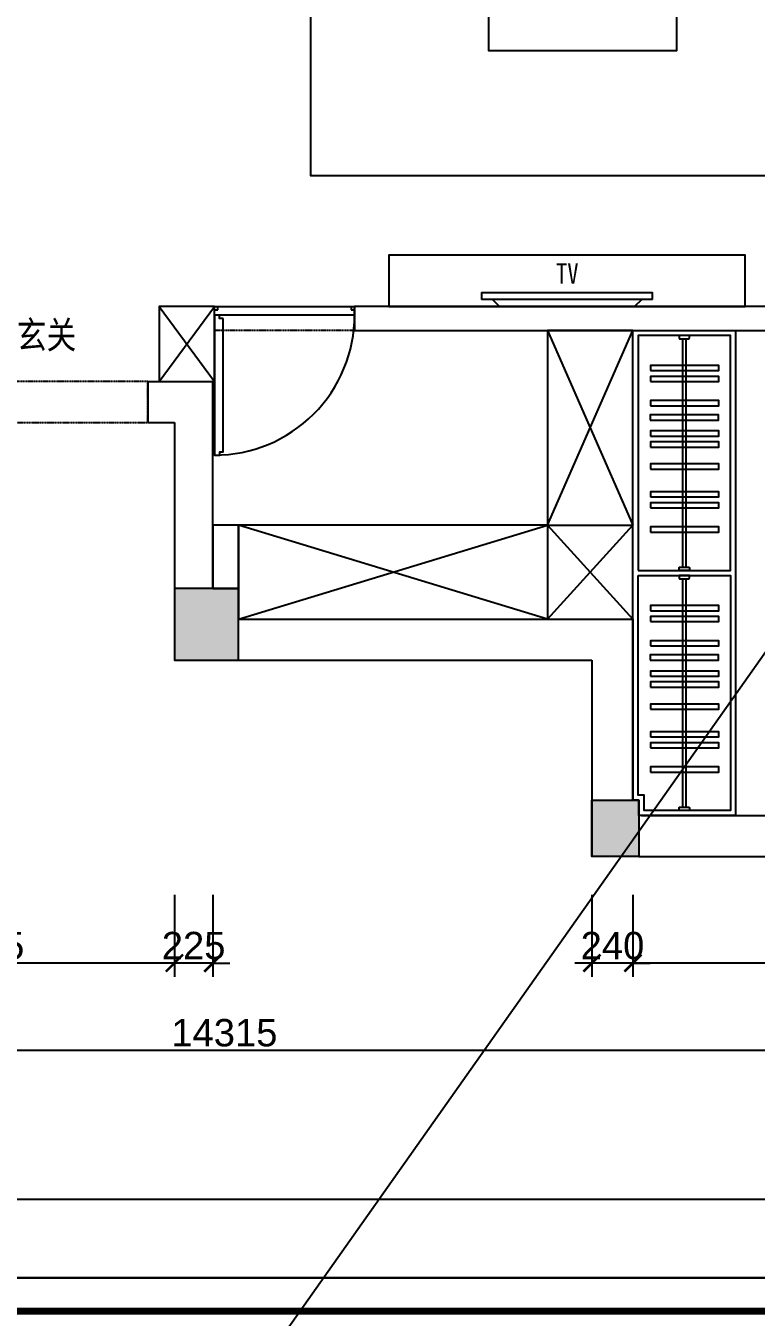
# Model space of a CAD drawing. Header units: millimetres. Extents: x 148889 to 229003, y -70503 to 111106.
# Drawn here: x 209186 to 213462, y -53285 to -45727 of the extents above; entities that cross this region are included whole.
import ezdxf
from ezdxf.enums import TextEntityAlignment as Align

# ---------------------------------------------------------------- set-up
doc = ezdxf.new("R2010")
doc.units = ezdxf.units.MM
doc.header["$PDMODE"] = 3
doc.linetypes.add('HIDDEN', pattern=[0.375, 0.25, -0.125])
for name, color, linetype in [('C-门套', 16, 'Continuous'), ('P-原墙线', 7, 'Continuous'), ('P-固定家具1(到顶)', 3, 'Continuous'), ('P-外部尺寸', 44, 'Continuous'), ('P-完成面', 1, 'Continuous'), ('P-文字', 3, 'Continuous'), ('P-新墙线', 4, 'Continuous'), ('P-活动家具', 3, 'Continuous'), ('P-门', 1, 'Continuous'), ('W-图框', 251, 'Continuous'), ('大墨图框', 4, 'Continuous')]:
    doc.layers.add(name, color=color, linetype=linetype)
doc.styles.add('Arial', font='arial.ttf')
doc.styles.add('H1', font='SimSun.ttf')
doc.styles.add('NAME-1', font='simhei_0.ttf')
doc.styles.add('NAME-2', font='swisse.ttf')
doc.dimstyles.new('1比80', dxfattribs={"dimscale": 80, "dimtxt": 2, "dimasz": 1.25, "dimexe": 1, "dimexo": 1, "dimgap": 0.25, "dimtad": 1, "dimdec": 0, "dimrnd": 0.005, "dimzin": 0, "dimdsep": 46, "dimtxsty": 'Arial', "dimblk": 'ARCHTICK', "dimcen": 0.125, "dimdle": 1, "dimclrd": 44, "dimclre": 44, "dimclrt": 50, "dimadec": 0, "dimazin": 0, "dimtfac": 1, "dimtdec": 0, "dimtix": 1, "dimtmove": 2, "dimatfit": 3, "dimldrblk": 'DOT', "dimfxl": 5, "dimfxlon": 1, "dimtvp": 1, "dimtolj": 1, "dimtzin": 0, "dimarcsym": 0})

# ---------------------------------------------------------------- blocks, each defined once
blk = doc.blocks.new('_ArchTick')
at = {"color": 0, "linetype": 'ByBlock', "const_width": 0.15}
blk.add_lwpolyline([(-0.5, -0.5), (0.5, 0.5)], dxfattribs=at)
blk = doc.blocks.new('*D340')
at = {"layer": 'Defpoints', "color": 0}
for p in [(212740.9, -50125.1), (217265.9, -50349.4), (212740.9, -51212.6)]:
    blk.add_point(p, dxfattribs=at)
at = {"layer": 'P-外部尺寸', "color": 44, "lineweight": -2}
for p, q in [((212740.9, -50812.6), (212740.9, -51292.6)), ((217265.9, -50812.6), (217265.9, -51292.6)), ((217345.9, -51212.6), (212660.9, -51212.6))]:
    blk.add_line(p, q, dxfattribs=at)
at = {"layer": 'P-外部尺寸', "color": 44, "lineweight": -2, "xscale": 100, "yscale": 100, "zscale": 100, "rotation": 180}
blk.add_blockref('_ArchTick', (212740.9, -51212.6), dxfattribs=at)
at = {"layer": 'P-外部尺寸', "color": 44, "lineweight": -2, "xscale": 100, "yscale": 100, "zscale": 100}
blk.add_blockref('_ArchTick', (217265.9, -51212.6), dxfattribs=at)
at = {"layer": 'P-外部尺寸', "color": 50, "insert": (215003.4, -51110.9), "char_height": 160, "attachment_point": 5, "style": 'Arial'}
blk.add_mtext('\\A1;4525', dxfattribs=at)
blk = doc.blocks.new('_Dot')
at = {"color": 0, "linetype": 'ByBlock', "lineweight": -2}
blk.add_line((-0.5, 0), (-1, 0), dxfattribs=at)
at = {"color": 0, "linetype": 'ByBlock', "const_width": 0.5}
blk.add_lwpolyline([(-0.25, 0, 1), (0.25, 0, 1)], format="xyb", close=True, dxfattribs=at)
blk = doc.blocks.new('*D341')
at = {"layer": 'Defpoints', "color": 0}
for p in [(212500.9, -50125.1), (212740.9, -50125.1), (212500.9, -51212.6)]:
    blk.add_point(p, dxfattribs=at)
at = {"layer": 'P-外部尺寸', "color": 44, "lineweight": -2}
for p, q in [((212500.9, -50812.6), (212500.9, -51292.6)), ((212740.9, -50812.6), (212740.9, -51292.6)), ((212500.9, -51212.6), (212400.9, -51212.6)), ((212740.9, -51212.6), (212500.9, -51212.6)), ((212740.9, -51212.6), (212840.9, -51212.6))]:
    blk.add_line(p, q, dxfattribs=at)
at = {"layer": 'P-外部尺寸', "color": 44, "lineweight": -2, "xscale": 100, "yscale": 100, "zscale": 100}
blk.add_blockref('_ArchTick', (212500.9, -51212.6), dxfattribs=at)
at = {"layer": 'P-外部尺寸', "color": 44, "lineweight": -2, "xscale": 100, "yscale": 100, "zscale": 100, "rotation": 180}
blk.add_blockref('_ArchTick', (212740.9, -51212.6), dxfattribs=at)
at = {"layer": 'P-外部尺寸', "color": 50, "insert": (212620.9, -51110.9), "char_height": 160, "attachment_point": 5, "style": 'Arial'}
blk.add_mtext('\\A1;240', dxfattribs=at)
blk = doc.blocks.new('*D342')
at = {"layer": 'Defpoints', "color": 0}
for p in [(210055.9, -48852.6), (210280.9, -48852.6), (210055.9, -51212.6)]:
    blk.add_point(p, dxfattribs=at)
at = {"layer": 'P-外部尺寸', "color": 44, "lineweight": -2}
for p, q in [((210055.9, -50812.6), (210055.9, -51292.6)), ((210280.9, -50812.6), (210280.9, -51292.6)), ((210055.9, -51212.6), (209955.9, -51212.6)), ((210280.9, -51212.6), (210055.9, -51212.6)), ((210280.9, -51212.6), (210380.9, -51212.6))]:
    blk.add_line(p, q, dxfattribs=at)
at = {"layer": 'P-外部尺寸', "color": 44, "lineweight": -2, "xscale": 100, "yscale": 100, "zscale": 100}
blk.add_blockref('_ArchTick', (210055.9, -51212.6), dxfattribs=at)
at = {"layer": 'P-外部尺寸', "color": 44, "lineweight": -2, "xscale": 100, "yscale": 100, "zscale": 100, "rotation": 180}
blk.add_blockref('_ArchTick', (210280.9, -51212.6), dxfattribs=at)
at = {"layer": 'P-外部尺寸', "color": 50, "insert": (210168.4, -51110.9), "char_height": 160, "attachment_point": 5, "style": 'Arial'}
blk.add_mtext('\\A1;225', dxfattribs=at)
blk = doc.blocks.new('*D343')
at = {"layer": 'Defpoints', "color": 0}
for p in [(207800.9, -48852.6), (210055.9, -48852.6), (207800.9, -51212.6)]:
    blk.add_point(p, dxfattribs=at)
at = {"layer": 'P-外部尺寸', "color": 44, "lineweight": -2}
for p, q in [((207800.9, -50812.6), (207800.9, -51292.6)), ((210055.9, -50812.6), (210055.9, -51292.6)), ((210135.9, -51212.6), (207720.9, -51212.6))]:
    blk.add_line(p, q, dxfattribs=at)
at = {"layer": 'P-外部尺寸', "color": 44, "lineweight": -2, "xscale": 100, "yscale": 100, "zscale": 100, "rotation": 180}
blk.add_blockref('_ArchTick', (207800.9, -51212.6), dxfattribs=at)
at = {"layer": 'P-外部尺寸', "color": 44, "lineweight": -2, "xscale": 100, "yscale": 100, "zscale": 100}
blk.add_blockref('_ArchTick', (210055.9, -51212.6), dxfattribs=at)
at = {"layer": 'P-外部尺寸', "color": 50, "insert": (208928.4, -51110.9), "char_height": 160, "attachment_point": 5, "style": 'Arial'}
blk.add_mtext('\\A1;2255', dxfattribs=at)
blk = doc.blocks.new('*D347')
at = {"layer": 'Defpoints', "color": 0}
for p in [(203190.9, -50812.6), (217505.9, -50812.6), (217505.9, -51722.8)]:
    blk.add_point(p, dxfattribs=at)
at = {"layer": 'P-外部尺寸', "color": 44, "lineweight": -2}
for p, q in [((203190.9, -51322.8), (203190.9, -51802.8)), ((217505.9, -51322.8), (217505.9, -51802.8)), ((203110.9, -51722.8), (217585.9, -51722.8))]:
    blk.add_line(p, q, dxfattribs=at)
at = {"layer": 'P-外部尺寸', "color": 44, "lineweight": -2, "xscale": 100, "yscale": 100, "zscale": 100, "rotation": 180}
blk.add_blockref('_ArchTick', (203190.9, -51722.8), dxfattribs=at)
at = {"layer": 'P-外部尺寸', "color": 44, "lineweight": -2, "xscale": 100, "yscale": 100, "zscale": 100}
blk.add_blockref('_ArchTick', (217505.9, -51722.8), dxfattribs=at)
at = {"layer": 'P-外部尺寸', "color": 50, "insert": (210348.4, -51621.1), "char_height": 160, "attachment_point": 5, "style": 'Arial'}
blk.add_mtext('\\A1;14315', dxfattribs=at)
blk = doc.blocks.new('sfbhsrdfbh')
at = {"layer": '大墨图框', "color": 4, "linetype": 'ByBlock', "ltscale": 100}
blk.add_lwpolyline([(438.91, 274.48), (68.08, 274.48), (68.08, -8.51), (438.91, -8.51)], close=True, dxfattribs=at)
at = {"layer": '大墨图框', "color": 0, "const_width": 0.725}
blk.add_lwpolyline([(68.08, -11.95), (470.84, -11.95)], dxfattribs=at)
blk = doc.blocks.new('*U94')
at = {"color": 4}
blk.add_lwpolyline([(0, 0), (370.83, 0), (370.83, 8), (0, 8)], close=True, dxfattribs=at)
at = {"color": 2, "style": 'NAME-1'}
blk.add_attdef('FF', text='', height=3.5, dxfattribs=at).set_placement((4, 4), align=Align.MIDDLE)
at = {"color": 2, "style": 'NAME-2', "width": 1.2}
blk.add_attdef('PLAN', text='', height=3.5, dxfattribs=at).set_placement((10, 4), align=Align.MIDDLE_LEFT)
at = {"color": 2, "style": 'NAME-1'}
blk.add_attdef('平面布置图', text='', height=3.5, dxfattribs=at).set_placement((54.56, 4), align=Align.MIDDLE_LEFT)
blk.add_attdef('SCALE1:100/比例1:100', text='', height=3.5, dxfattribs=at).set_placement((370.83, 4), align=Align.MIDDLE_RIGHT)
blk = doc.blocks.new('A$C10130CDA')
at = {"layer": 'P-门'}
for p, q in [((0, 0), (0, 30)), ((0, 30), (20, 30)), ((820, 0), (0, 0)), ((20, 30), (20, 50)), ((20, 50), (800, 50)), ((800, 50), (800, 30)), ((800, 30), (820, 30)), ((820, 30), (820, 0))]:
    blk.add_line(p, q, dxfattribs=at)
blk = doc.blocks.new('A$C6DFF2702')
for p, q in [((0, 40), (1000, 40)), ((62.8, 40), (104.7, 0)), ((937.2, 40), (895.3, 0))]:
    blk.add_line(p, q)
for points in [[(0, 40), (0, 80), (1000, 80), (1000, 40)], [(895.3, 0), (104.7, 0)]]:
    blk.add_lwpolyline(points)
blk = doc.blocks.new('A$C435F4F1D')
at = {"layer": 'P-活动家具', "xscale": -1}
blk.add_blockref('A$C6DFF2702', (1000, 0), dxfattribs=at)
at = {"layer": 'P-文字', "style": 'H1', "width": 0.8}
blk.add_text('TV', height=120, dxfattribs=at).set_placement((436.6, 133))
blk = doc.blocks.new('A$C7EE014FC')
at = {"color": 252, "ltscale": 3}
for centre, radius, start, end in [((785.8, 1646.4), 679.6, 118.97694, 154.84408), ((371.4, 395.3), 212.6, 171.81466, 293.5953)]:
    blk.add_arc(centre, radius, start, end, dxfattribs=at)
at = {"color": 252, "ltscale": 3, "extrusion": (0, 0, -1)}
blk.add_ellipse((328.8, 2082.6), major_axis=(-158.5, -152.9), ratio=0.45088, start_param=-1.570796, end_param=4.712389, dxfattribs=at)
at = {"color": 252, "ltscale": 3}
blk.add_ellipse((328.8, 318.3), major_axis=(-158.5, 152.9), ratio=0.45088, start_param=-1.570796, end_param=4.712389, dxfattribs=at)
at = {"layer": 'P-活动家具'}
for p, q in [((0, 2400), (950.1, 2400)), ((0, 0), (0, 2400)), ((950.1, 2400), (950.1, 2271)), ((154.7, 170), (154.7, 2230)), ((175.2, 2250.5), (929.6, 2250.5)), ((950.1, 170), (950.1, 2230)), ((950.1, 1200), (154.7, 1200)), ((929.6, 149.5), (175.2, 149.5)), ((175.2, 149.5), (929.6, 149.5)), ((950.1, 0), (950.1, 129)), ((0, 0), (950.1, 0))]:
    blk.add_line(p, q, dxfattribs=at)
for centre, start, end in [((929.6, 2271), 270, 0), ((175.2, 2230), 90, 180.00317), ((929.6, 2230), 0, 90), ((175.2, 170), 179.99683, 270), ((929.6, 170), 270, 0), ((929.6, 129), 0, 90)]:
    blk.add_arc(centre, 20.5, start, end, dxfattribs=at)
blk = doc.blocks.new('A$C0F331B38')
at = {"layer": 'P-活动家具'}
for p, q in [((0, 850), (0, 721)), ((850.1, 850), (0, 850)), ((850.1, 0), (850.1, 850)), ((674.9, 700.5), (20.5, 700.5)), ((561.4, 700.5), (561.4, 149.5)), ((0, 170), (0, 680)), ((695.4, 170), (695.4, 680)), ((0, 0), (0, 129)), ((20.5, 149.5), (674.9, 149.5)), ((674.9, 149.5), (20.5, 149.5)), ((850.1, 0), (0, 0))]:
    blk.add_line(p, q, dxfattribs=at)
for centre, start, end in [((20.5, 721), 180, 270), ((20.5, 680), 90, 180), ((674.9, 680), 359.99683, 90), ((20.5, 170), 180, 270), ((674.9, 170), 270, 0.00317), ((20.5, 129), 90, 180)]:
    blk.add_arc(centre, 20.5, start, end, dxfattribs=at)
blk = doc.blocks.new('A$C22EE4B40')
at = {"layer": 'P-新墙线', "color": 252}
for points in [[(631.5, 234.9), (0, 234.9), (0, 3491.3), (1302.1, 3491.3)], [(1975.8, 3491.3), (2539.8, 3491.3)], [(2788.3, 3254.3), (2788.3, 3063.1)], [(2788.3, 663.1), (2788.3, 462.8)], [(809.4, 234.9), (631.5, 234.9)], [(2537.9, 234.9), (1659.4, 234.9)]]:
    blk.add_lwpolyline(points, dxfattribs=at)
at = {"layer": 'P-活动家具'}
for points in [[(1681.7, 1350.3), (731.7, 1350.3), (731.7, 2450.3), (1681.7, 2450.3)], [(1659.4, 629.8), (1659.4, -10.7), (809.4, -10.7), (809.4, 629.8)]]:
    blk.add_lwpolyline(points, close=True, dxfattribs=at)
for centre in [(2734.8, 3447), (2734.8, 270.1)]:
    blk.add_circle(centre, 200, dxfattribs=at)
at = {"rotation": 53.1708397505404}
blk.add_blockref('A$C0F331B38', (1733.7, 3168.1), dxfattribs=at)
at = {"layer": 'P-活动家具', "extrusion": (0, 0, -1), "zscale": -1}
blk.add_blockref('A$C7EE014FC', (-3040.4, 663.1), dxfattribs=at)

msp = doc.modelspace()

# ---------------------------------------------------------------- hatches: boundary and pattern name
at = {"layer": 'P-原墙线'}
h = msp.add_hatch(color=8, dxfattribs=at)
h.dxf.hatch_style = 1
h.paths.add_polyline_path([(214675.9, -39594.4), (214675.9, -39904.4), (215085.9, -39904.4), (215085.9, -39594.4)])
h.paths.add_polyline_path([(214975.9, -43064.4), (214675.9, -43064.4), (214675.9, -43564.4), (214975.9, -43564.4)])
h.paths.add_polyline_path([(215075.9, -46939.4), (214675.9, -46939.4), (214675.9, -47289.4), (215075.9, -47289.4)])
h.paths.add_polyline_path([(216245.9, -47289.4), (216895.9, -47289.4), (216895.9, -46939.4), (216245.9, -46939.4)])
h.paths.add_polyline_path([(210055.9, -49019.4), (210055.9, -49439.4), (210430.9, -49439.4), (210430.9, -49019.4)])
h.paths.add_polyline_path([(212500.9, -50589.4), (212775.9, -50589.4), (212775.9, -50259.4), (212500.9, -50259.4)])
h.paths.add_polyline_path([(216245.9, -50349.4), (216245.9, -50589.4), (216895.9, -50589.4), (216895.9, -50349.4)])
h.paths.add_polyline_path([(204880.9, -48899.4), (204400.9, -48899.4), (204400.9, -49289.4), (204880.9, -49289.4)])
h.paths.add_polyline_path([(203430.9, -46819.4), (203430.9, -46569.4), (202860.9, -46569.4), (202860.9, -46819.4)])
h.paths.add_polyline_path([(202860.9, -43554.4), (202860.9, -43914.4), (203290.9, -43914.4), (203290.9, -43554.4)])
h.paths.add_polyline_path([(207180.9, -43824.4), (207180.9, -43504.4), (206760.9, -43504.4), (206760.9, -43824.4)])
h.paths.add_polyline_path([(209965.9, -43824.4), (210290.9, -43824.4), (210290.9, -43194.4), (209965.9, -43194.4)])
h.paths.add_polyline_path([(209185.9, -39594.4), (208945.9, -39594.4), (208945.9, -39954.4), (209185.9, -39954.4)])
h.paths.add_polyline_path([(207190.9, -40814.4), (207190.9, -40574.4), (206770.9, -40574.4), (206770.9, -40814.4)])
h.paths.add_polyline_path([(204890.9, -40574.4), (204460.9, -40574.4), (204460.9, -40814.4), (204890.9, -40814.4)])

# ---------------------------------------------------------------- linework, layer by layer
at = {"layer": 'C-门套', "linetype": 'HIDDEN'}
for points in [[(210290.9, -47369.4), (211110.9, -47369.4), (211110.9, -47509.4), (210290.9, -47509.4)], [(208820.9, -48049.4), (209900.9, -48049.4), (209900.9, -47809.4), (208820.9, -47809.4)]]:
    msp.add_lwpolyline(points, close=True, dxfattribs=at)
at = {"layer": 'P-原墙线'}
for p, q in [((209900.9, -47809.4), (210170.9, -47809.4)), ((209900.9, -47809.4), (209900.9, -48049.4)), ((209900.9, -47809.4), (209900.9, -48049.4)), ((210280.9, -49019.4), (210280.9, -47809.4)), ((209900.9, -48049.4), (210055.9, -48049.4)), ((210055.9, -48049.4), (210055.9, -49439.4)), ((210280.9, -49019.4), (210430.9, -49019.4)), ((210430.9, -49019.4), (210430.9, -49199.4)), ((210430.9, -49199.4), (212740.9, -49199.4)), ((212740.9, -49199.4), (212740.9, -50259.4)), ((210055.9, -49439.4), (212500.9, -49439.4)), ((212500.9, -49439.4), (212500.9, -50589.4)), ((212740.9, -50259.4), (212775.9, -50259.4)), ((212775.9, -50259.4), (212775.9, -50349.4)), ((212790.9, -50349.4), (217265.9, -50349.4)), ((212775.9, -50589.4), (216245.9, -50589.4))]:
    msp.add_line(p, q, dxfattribs=at)
for points in [[(210430.9, -49019.4), (210055.9, -49019.4), (210055.9, -49439.4), (210430.9, -49439.4)], [(212500.9, -50259.4), (212775.9, -50259.4), (212775.9, -50589.4), (212500.9, -50589.4)]]:
    msp.add_lwpolyline(points, close=True, dxfattribs=at)
at = {"layer": 'P-固定家具1(到顶)', "color": 252}
for p, q in [((209965.9, -47809.4), (210290.9, -47369.4)), ((209965.9, -47369.4), (210290.9, -47809.4)), ((212240.9, -48649.4), (212740.9, -47509.4)), ((212240.9, -47509.4), (212740.9, -48649.4)), ((213030.9, -47559.4), (213030.9, -48894.4)), ((213050.9, -47559.4), (213050.9, -48894.4)), ((210430.9, -49199.4), (212240.9, -48649.4)), ((212240.9, -49199.4), (210430.9, -48649.4)), ((212240.9, -48649.4), (212740.9, -49199.4)), ((212240.9, -48649.4), (212240.9, -49199.4)), ((212240.9, -49199.4), (212740.9, -48649.4)), ((212240.9, -48649.4), (212740.9, -48649.4)), ((213030.9, -48964.4), (213030.9, -50299.4)), ((213050.9, -48964.4), (213050.9, -50299.4))]:
    msp.add_line(p, q, dxfattribs=at)
at = {"layer": 'P-固定家具1(到顶)'}
for p, q in [((212740.9, -47509.4), (212240.9, -47509.4)), ((212240.9, -47509.4), (212240.9, -48649.4)), ((212740.9, -48649.4), (212740.9, -47509.4)), ((212240.9, -48649.4), (210430.9, -48649.4)), ((210430.9, -48649.4), (210430.9, -49199.4)), ((212740.9, -49199.4), (212740.9, -48649.4)), ((210430.9, -49019.4), (210430.9, -49199.4)), ((210430.9, -49199.4), (212740.9, -49199.4))]:
    msp.add_line(p, q, dxfattribs=at)
for points in [[(209965.9, -47809.4), (210290.9, -47809.4), (210290.9, -47369.4), (209965.9, -47369.4)], [(210430.9, -48649.4), (210280.9, -48649.4), (210280.9, -49019.4), (210430.9, -49019.4)]]:
    msp.add_lwpolyline(points, close=True, dxfattribs=at)
msp.add_lwpolyline([(212740.9, -47509.4), (213340.9, -47509.4), (213340.9, -50349.4), (212775.9, -50349.4), (212775.9, -50259.4), (212740.9, -50259.4), (212740.9, -47509.4)], dxfattribs=at)
at = {"layer": 'P-固定家具1(到顶)', "color": 252}
for points in [[(212770.9, -48914.4), (213310.9, -48914.4), (213310.9, -47539.4), (212805.9, -47539.4), (212805.9, -47539.4), (212770.9, -47539.4)], [(212842.8, -47745.1), (213242.8, -47745.1), (213242.8, -47715.1), (212842.8, -47715.1)], [(212842.8, -47809.2), (213242.8, -47809.2), (213242.8, -47779.2), (212842.8, -47779.2)], [(212842.8, -47950.6), (213242.8, -47950.6), (213242.8, -47920.6), (212842.8, -47920.6)], [(212840.9, -48034.1), (213240.9, -48034.1), (213240.9, -48004.1), (212840.9, -48004.1)], [(212842.8, -48128.2), (213242.8, -48128.2), (213242.8, -48098.2), (212842.8, -48098.2)], [(212842.8, -48192.3), (213242.8, -48192.3), (213242.8, -48162.3), (212842.8, -48162.3)], [(212842.8, -48321.4), (213242.8, -48321.4), (213242.8, -48291.4), (212842.8, -48291.4)], [(212842.8, -48484.2), (213242.8, -48484.2), (213242.8, -48454.2), (212842.8, -48454.2)], [(212842.8, -48548.3), (213242.8, -48548.3), (213242.8, -48518.3), (212842.8, -48518.3)], [(212842.8, -48689.7), (213242.8, -48689.7), (213242.8, -48659.7), (212842.8, -48659.7)], [(212770.9, -48944.4), (213310.9, -48944.4), (213310.9, -50319.4), (212805.9, -50319.4), (212805.9, -50229.4), (212770.9, -50229.4)], [(212842.8, -49150.1), (213242.8, -49150.1), (213242.8, -49120.1), (212842.8, -49120.1)], [(212842.8, -49214.2), (213242.8, -49214.2), (213242.8, -49184.2), (212842.8, -49184.2)], [(212842.8, -49355.6), (213242.8, -49355.6), (213242.8, -49325.6), (212842.8, -49325.6)], [(212840.9, -49439.1), (213240.9, -49439.1), (213240.9, -49409.1), (212840.9, -49409.1)], [(212842.8, -49533.2), (213242.8, -49533.2), (213242.8, -49503.2), (212842.8, -49503.2)], [(212842.8, -49597.3), (213242.8, -49597.3), (213242.8, -49567.3), (212842.8, -49567.3)], [(212842.8, -49726.4), (213242.8, -49726.4), (213242.8, -49696.4), (212842.8, -49696.4)], [(212842.8, -49889.2), (213242.8, -49889.2), (213242.8, -49859.2), (212842.8, -49859.2)], [(212842.8, -49953.3), (213242.8, -49953.3), (213242.8, -49923.3), (212842.8, -49923.3)], [(212842.8, -50094.7), (213242.8, -50094.7), (213242.8, -50064.7), (212842.8, -50064.7)]]:
    msp.add_lwpolyline(points, close=True, dxfattribs=at)
for points in [[(213010.9, -47539.4), (213010.9, -47554.4, 0.414214), (213015.9, -47559.4), (213065.9, -47559.4, 0.414214), (213070.9, -47554.4), (213070.9, -47539.4)], [(213010.9, -48914.4), (213010.9, -48899.4, -0.414214), (213015.9, -48894.4), (213065.9, -48894.4, -0.414214), (213070.9, -48899.4), (213070.9, -48914.4)], [(213010.9, -48944.4), (213010.9, -48959.4, 0.414214), (213015.9, -48964.4), (213065.9, -48964.4, 0.414214), (213070.9, -48959.4), (213070.9, -48944.4)], [(213010.9, -50319.4), (213010.9, -50304.4, -0.414214), (213015.9, -50299.4), (213065.9, -50299.4, -0.414214), (213070.9, -50304.4), (213070.9, -50319.4)]]:
    msp.add_lwpolyline(points, format="xyb", close=True, dxfattribs=at)
at = {"layer": 'P-新墙线'}
for p, q in [((198589.5, -70502.6), (222613.5, -36529.3)), ((211110.9, -47509.4), (211110.9, -47369.4)), ((214675.9, -47369.4), (211110.9, -47369.4)), ((211110.9, -47509.4), (215075.9, -47509.4))]:
    msp.add_line(p, q, dxfattribs=at)
at = {"layer": 'P-活动家具'}
msp.add_lwpolyline([(211310.9, -47369.4), (213398.4, -47369.4), (213398.4, -47069.4), (211310.9, -47069.4)], close=True, dxfattribs=at)
at = {"layer": 'P-门', "color": 8}
msp.add_lwpolyline([(210340.9, -47439.4), (210320.9, -47439.4), (210320.9, -47419.4), (210290.9, -47419.4), (210290.9, -48229.4), (210291.3, -48239.4), (210321.3, -48239.4), (210321.3, -48219.4), (210340.9, -48219.4), (210340.9, -47439.4)], dxfattribs=at)
msp.add_arc((210291.3, -47419.8), 819.7, 269.97675, 0.02313, dxfattribs=at)

# ---------------------------------------------------------------- block references
at = {"layer": 'P-完成面'}
msp.add_blockref('A$C10130CDA', (210290.9, -47419.4), dxfattribs=at)
at = {"layer": 'P-活动家具', "rotation": 90}
msp.add_blockref('A$C22EE4B40', (214346.6, -46604.8, 116.6), dxfattribs=at)
at = {"layer": 'P-活动家具'}
msp.add_blockref('A$C435F4F1D', (211854.7, -47369.4), dxfattribs=at)
at = {"layer": 'W-图框', "xscale": 57.19999999999709, "yscale": 57.19999999999709, "zscale": 57.20000000000001}
msp.add_blockref('*U94', (199270.7, -53053.9), dxfattribs=at)
at = {"layer": '大墨图框', "xscale": 57.19999999999709, "yscale": 57.19999999999709, "zscale": 57.2}
msp.add_blockref('sfbhsrdfbh', (195376.4, -52566.9), dxfattribs=at)

# ---------------------------------------------------------------- texts
at = {"layer": 'P-文字', "style": 'H1', "width": 0.8}
msp.add_text('玄关', height=160, dxfattribs=at).set_placement((209132.5, -47616))

# ---------------------------------------------------------------- dimensions: what is measured, and where the dimension line sits
at = {"layer": 'P-外部尺寸'}
for base, p1, p2, picture, middle in [((207800.9, -51212.6), (210055.9, -48852.6), (207800.9, -48852.6), '*D343', (208928.4, -51110.9)), ((210055.9, -51212.6), (210280.9, -48852.6), (210055.9, -48852.6), '*D342', (210168.4, -51110.9)), ((212500.9, -51212.6), (212740.9, -50125.1), (212500.9, -50125.1), '*D341', (212620.9, -51110.9)), ((212740.9, -51212.6), (217265.9, -50349.4), (212740.9, -50125.1), '*D340', (215003.4, -51110.9)), ((217505.9, -51722.8), (203190.9, -50812.6), (217505.9, -50812.6), '*D347', (210348.4, -51621.1))]:
    dim = msp.add_linear_dim(base=base, p1=p1, p2=p2, dimstyle='1比80', dxfattribs=at)
    dim.commit()
    dim.dimension.update_dxf_attribs({"geometry": picture, "text_midpoint": middle})

doc.saveas('drawing.dxf')
